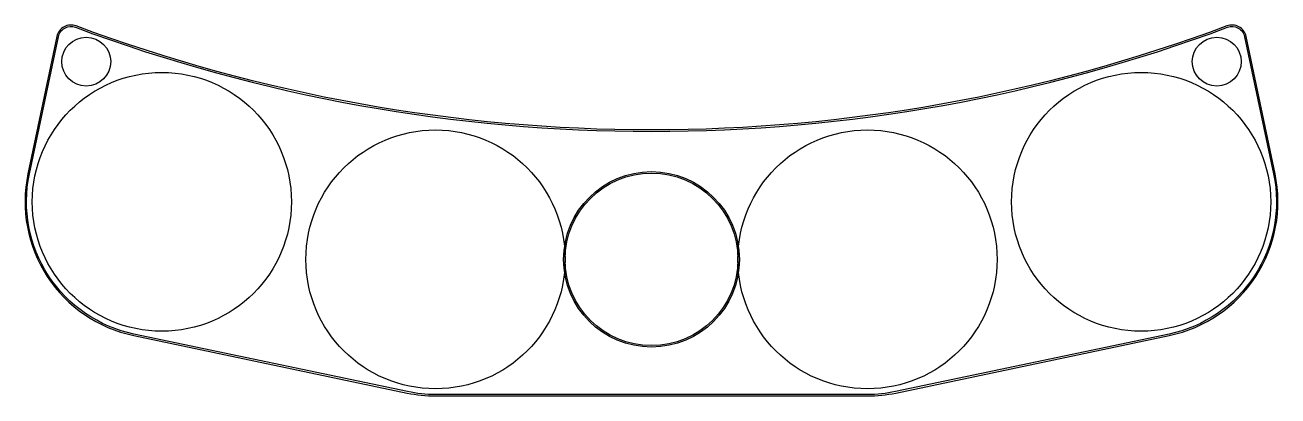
# Model space of a CAD drawing. Header units: millimetres. Extents: x -43.5 to 43.5, y -9.5 to 16.3.
import ezdxf

# ---------------------------------------------------------------- set-up
doc = ezdxf.new("R2010")
doc.units = ezdxf.units.MM
doc.layers.get('0').update_dxf_attribs({"linetype": 'CONTINUOUS'})

msp = doc.modelspace()

# ---------------------------------------------------------------- linework, layer by layer
for points in [[(43.296, 5.957), (41.287, 15.502, 0.459048), (39.958, 16.232, -0.180995), (-39.958, 16.232, 0.459048), (-41.287, 15.502), (-43.296, 5.957, 0.414214), (-35.957, -5.296), (-16.957, -9.296, 0.051921), (-15, -9.5), (15, -9.5, 0.051921), (16.957, -9.296), (35.957, -5.296, 0.414214)], [(-35.936, -5.198, -0.414214), (-43.198, 5.936), (-41.189, 15.481, -0.459048), (-39.993, 16.138, 0.180995), (39.993, 16.138, -0.459048), (41.189, 15.481), (43.198, 5.936, -0.414214), (35.936, -5.198), (16.936, -9.198, -0.051921), (15, -9.4), (-15, -9.4, -0.051921), (-16.936, -9.198)]]:
    msp.add_lwpolyline(points, format="xyb", close=True)
for centre, radius in [((-39.25, 13.75), 1.7), ((39.25, 13.75), 1.7), ((-34, 4), 9), ((34, 4), 9), ((-15, 0), 9), ((15, 0), 9), ((0, 0), 6.1), ((0, 0), 6)]:
    msp.add_circle(centre, radius)

doc.saveas('drawing.dxf')
